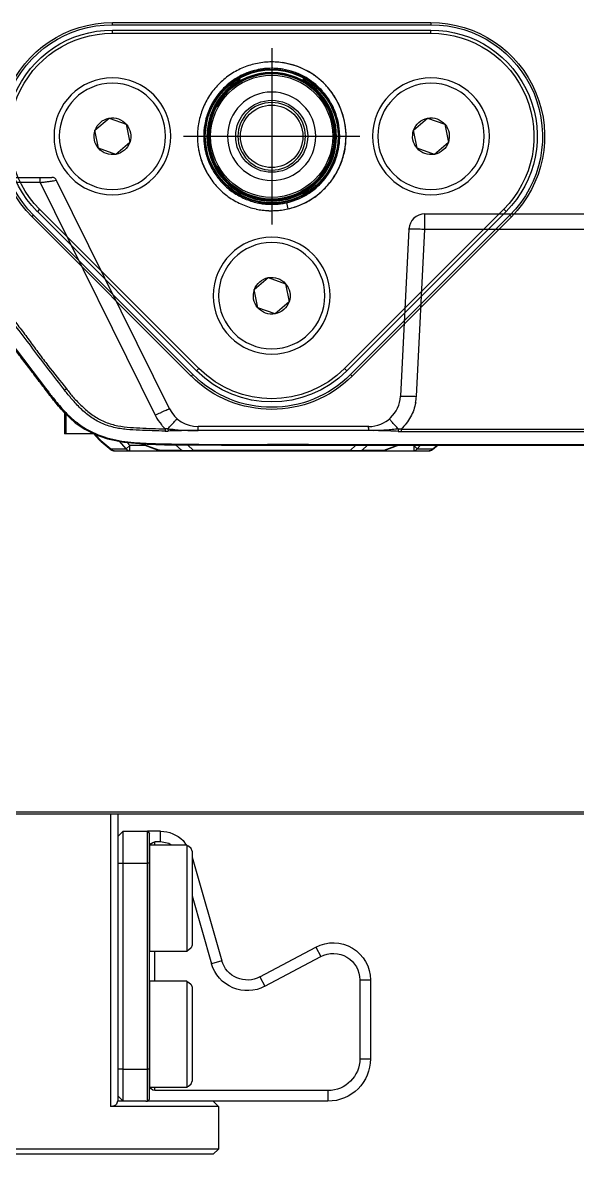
# Model space of a CAD drawing. Header units: millimetres. Extents: x -73584 to -37571, y -61249 to -50748.
# Drawn here: x -50397.7 to -50345.5, y -59307.8 to -59201.3 of the extents above; entities that cross this region are included whole.
import ezdxf

# ---------------------------------------------------------------- set-up
doc = ezdxf.new("R2010")
doc.units = ezdxf.units.MM
doc.header["$LTSCALE"] = 200
doc.linetypes.add('DOT_CENTER', pattern=[14, 12, -1, 0, -1])
for name, color, linetype in [('1', 7, 'Continuous'), ('_X2_56FE5C42_X0__01_3127', 7, 'Continuous'), ('_X2_56FE5C42_X0__01_3128', 7, 'Continuous'), ('DIM', 3, 'Continuous')]:
    doc.layers.add(name, color=color, linetype=linetype)

# ---------------------------------------------------------------- blocks, each defined once
blk = doc.blocks.new('12586')
at = {"color": 7, "linetype": 'Continuous'}
for p, q in [((-39964.65, -54880.55), (-39964.65, -54880.15)), ((-39958.65, -54880.55), (-39958.65, -54880.15)), ((-39968.57, -54886.68), (-39968.56, -54886.69)), ((-39968.57, -54886.68), (-39968.57, -54886.69)), ((-39967.72, -54887.65), (-39967.71, -54887.66)), ((-39967.72, -54887.65), (-39967.71, -54887.68)), ((-39967.71, -54887.66), (-39967.71, -54887.68)), ((-39967.79, -54888.98), (-39967.78, -54888.99)), ((-39967.79, -54888.98), (-39967.78, -54888.99)), ((-40060.69, -54889.49), (-39982.35, -54889.49)), ((-39983.45, -54889.97), (-40060.69, -54889.97)), ((-39983.45, -54889.97), (-39983.45, -54889.49)), ((-39983.45, -54889.97), (-39972.62, -54911.86)), ((-39971.28, -54911.26), (-39981.91, -54889.77)), ((-39960.26, -54891.87), (-39960.14, -54892.46)), ((-39947.23, -54892.92), (-39914.95, -54892.92)), ((-39947.23, -54894.36), (-39947.23, -54892.92)), ((-39948.73, -54894.35), (-39949.52, -54910.08)), ((-39948.02, -54910.09), (-39947.23, -54894.36)), ((-39947.23, -54894.36), (-39915.35, -54894.36)), ((-39971.68, -54913.14), (-39971.69, -54913.36)), ((-39952.52, -54912.93), (-39968.59, -54912.93)), ((-39949.46, -54913.17), (-39930.43, -54913.17)), ((-39949.46, -54913.17), (-39949.46, -54913.4)), ((-39949.46, -54913.4), (-39930.43, -54913.4))]:
    blk.add_line(p, q, dxfattribs=at)
for points in [[(-39981.48, -54911.3), (-39981.17, -54911.64), (-39980.16, -54912.57), (-39979.25, -54913.19), (-39978.27, -54913.68), (-39977.11, -54914.08), (-39975.57, -54914.39), (-39973.37, -54914.59), (-39971.73, -54914.64)], [(-39971.73, -54914.64), (-39966.39, -54914.69), (-39959.65, -54914.69), (-39952.57, -54914.69), (-39945.14, -54914.69), (-39937.38, -54914.69), (-39930.43, -54914.69)]]:
    blk.add_lwpolyline(points, dxfattribs=at)
for radius in [6.25, 5.9, 5.75, 3.39, 2.94]:
    blk.add_circle((-39961.65, -54885.62), radius, dxfattribs=at)
for centre, radius, start, end in [((-39961.65, -54885.63), 6.41, 80.7312, 83.3281), ((-39961.65, -54885.62), 7, 80.3911, 81.9074), ((-39961.65, -54885.63), 6.41, 80.495, 80.7314), ((-39961.65, -54885.63), 6.41, 80.2627, 80.495), ((-39961.65, -54885.62), 7, 282.667, 80.3888), ((-39961.65, -54885.62), 7, 79.353, 80.391), ((-39961.65, -54885.62), 6.1, 119.4748, 60.5087), ((-39961.65, -54885.62), 6.4, 282.4693, 11.8359), ((-39961.63, -54885.62), 6.39, 13.4573, 14.3024), ((-39961.64, -54885.62), 6.39, 11.8334, 13.4568), ((-39961.64, -54885.62), 6.99, 8.1328, 9.7208), ((-39961.63, -54885.62), 6.99, 7.3039, 8.1324), ((-39961.65, -54885.62), 7, 186.8209, 187.588), ((-39961.66, -54885.62), 6.99, 187.5879, 188.6728), ((-39961.65, -54885.62), 7, 188.6761, 190.6424), ((-39961.65, -54885.62), 7, 188.7475, 192.2594), ((-39961.66, -54885.62), 6.39, 188.1775, 188.4554), ((-39961.66, -54885.62), 6.39, 188.4575, 190.0339), ((-39961.64, -54885.62), 6.41, 188.4626, 197.6004), ((-39961.65, -54885.62), 7, 198.1645, 200.6727), ((-39961.66, -54885.63), 6.99, 198.696, 199.6012), ((-39961.64, -54885.62), 7.01, 199.6029, 203.6648), ((-39961.64, -54885.62), 6.41, 193.4573, 196.0237), ((-39961.65, -54885.62), 6.4, 196.0236, 198.4562), ((-39961.66, -54885.63), 6.38, 197.6078, 198.4606), ((-39961.64, -54885.62), 6.41, 200.078, 202.7007), ((-39961.64, -54885.62), 6.41, 201.1685, 203.7352), ((-39961.64, -54885.62), 7.01, 200.6726, 203.177), ((-39961.64, -54885.62), 7.01, 203.1769, 205.6823), ((-39961.63, -54885.61), 7.02, 203.6641, 205.4493), ((-39961.65, -54885.62), 6.99, 205.4482, 208.6348), ((-39961.63, -54885.61), 6.42, 202.7003, 205.1613), ((-39961.64, -54885.62), 6.41, 203.7351, 206.3015), ((-39961.65, -54885.62), 6.4, 205.1608, 207.7862), ((-39961.65, -54885.62), 6.4, 206.3014, 208.734), ((-39961.67, -54885.63), 6.37, 207.7871, 208.7347), ((-39982.35, -54889.99), 0.5, 26.308, 90), ((-39961.65, -54885.63), 6.39, 259.1679, 259.7916), ((-39961.65, -54885.62), 6.4, 259.1655, 262.2932), ((-39961.65, -54885.63), 6.4, 261.3367, 262.2983), ((-39961.65, -54885.62), 6.4, 262.2984, 263.9623), ((-39961.65, -54885.61), 6.41, 262.2986, 263.2555), ((-39961.65, -54885.61), 6.41, 263.9624, 266.4258), ((-39961.65, -54885.62), 6.4, 265.7738, 268.2953), ((-39961.65, -54885.62), 6.4, 266.4256, 269.0519), ((-39961.65, -54885.63), 6.39, 268.2963, 270.8219), ((-39961.65, -54885.62), 6.4, 270.8223, 273.3425), ((-39961.65, -54885.62), 6.4, 271.5217, 274.1526), ((-39961.65, -54885.61), 6.41, 273.3424, 275.8607), ((-39961.65, -54885.61), 6.41, 274.1524, 276.6102), ((-39961.65, -54885.62), 6.4, 275.8606, 278.3821), ((-39961.64, -54885.63), 6.39, 278.3831, 280.9087), ((-39961.64, -54885.63), 6.39, 279.243, 281.7045), ((-39961.64, -54885.61), 7.01, 257.8261, 258.0226), ((-39961.65, -54885.62), 7.01, 258.0222, 262.7505), ((-39961.65, -54885.61), 7.01, 262.9518, 265.3149), ((-39961.65, -54885.62), 7, 264.245, 267.7565), ((-39961.65, -54885.63), 7, 265.3148, 267.7811), ((-39961.65, -54885.63), 6.99, 267.7825, 270.249), ((-39961.65, -54885.63), 6.99, 267.7583, 269.6845), ((-39961.65, -54885.61), 7.01, 270.2489, 272.711), ((-39961.65, -54885.61), 7.01, 272.7109, 275.1725), ((-39961.65, -54885.63), 7, 275.1724, 277.6387), ((-39961.65, -54885.63), 6.99, 277.6401, 280.1066), ((-39961.65, -54885.63), 6.99, 277.7029, 279.895), ((-39961.65, -54885.61), 7.01, 282.4704, 282.667), ((-39961.65, -54885.61), 7.01, 282.471, 282.8765), ((-39947.23, -54894.42), 1.5, 90, 177.1245), ((-39952.52, -54909.93), 3, 270, 357.1245), ((-39952.7, -54909.84), 4.68, 349.7208, 356.8822), ((-39968.59, -54909.93), 3, 206.308, 270), ((-39968.62, -54909.89), 4.46, 206.3084, 207.6085), ((-39968.57, -54909.86), 4.52, 207.6379, 219.793), ((-39968.58, -54909.86), 4.52, 219.7971, 223.154), ((-39968.59, -54909.87), 4.5, 223.1539, 226.5377), ((-39971.61, -54908.74), 4.63, 269.0567, 272.5659), ((-39968.9, -54978.65), 65.34, 90.944, 92.1943), ((-39967.92, -55039.1), 125.8, 90.3013, 90.9363), ((-39953.53, -55003.64), 90.33, 89.0649, 89.3444), ((-39953.93, -55032.55), 119.25, 88.6607, 89.0981), ((-39952.31, -54962.12), 48.8, 86.9843, 88.6332)]:
    blk.add_arc(centre, radius, start, end, dxfattribs=at)
for points, knots in [([(-39960.48, -54878.72), (-39960.92, -54878.64), (-39961.6, -54878.6), (-39962.5, -54878.66), (-39963.39, -54878.82), (-39964.47, -54879.17), (-39965.46, -54879.72), (-39966.17, -54880.27), (-39966.83, -54880.88), (-39967.54, -54881.77), (-39968.17, -54882.97), (-39968.56, -54884.28), (-39968.69, -54885.64), (-39968.56, -54886.99), (-39968.23, -54888.08), (-39967.84, -54888.9), (-39967.38, -54889.68), (-39966.67, -54890.56), (-39965.8, -54891.29), (-39965.03, -54891.76), (-39964.21, -54892.16), (-39963.56, -54892.37), (-39963.12, -54892.46)], [0, 0, 0, 0, 0.06235, 0.093571, 0.124797, 0.187192, 0.249609, 0.280861, 0.312117, 0.374572, 0.437043, 0.49953, 0.562032, 0.624548, 0.687075, 0.71838, 0.749687, 0.812235, 0.874792, 0.90611, 0.937429, 1, 1, 1, 1]), ([(-39960.9, -54879.26), (-39961.39, -54879.21), (-39962.37, -54879.21), (-39963.81, -54879.54), (-39965.13, -54880.19), (-39966.27, -54881.12), (-39967.17, -54882.28), (-39967.79, -54883.62), (-39968.08, -54885.07), (-39968.05, -54886.05), (-39967.98, -54886.53)], [0, 0, 0, 0, 0.125, 0.25, 0.375, 0.5, 0.625, 0.75, 0.875, 1, 1, 1, 1]), ([(-39960.62, -54879.3), (-39961.02, -54879.24), (-39961.65, -54879.2), (-39962.47, -54879.26), (-39963.29, -54879.41), (-39964.28, -54879.74), (-39965.18, -54880.26), (-39965.84, -54880.77), (-39966.44, -54881.34), (-39967.08, -54882.17), (-39967.65, -54883.28), (-39967.99, -54884.49), (-39968.09, -54885.73), (-39967.94, -54886.98), (-39967.62, -54887.97), (-39967.26, -54888.72), (-39966.82, -54889.43), (-39966.15, -54890.23), (-39965.33, -54890.88), (-39964.62, -54891.3), (-39963.86, -54891.65), (-39963.26, -54891.83), (-39962.85, -54891.91)], [0, 0, 0, 0, 0.062324, 0.093534, 0.12475, 0.187129, 0.249532, 0.280779, 0.312033, 0.374481, 0.436951, 0.499439, 0.561945, 0.624467, 0.687003, 0.718314, 0.749627, 0.812188, 0.874759, 0.906085, 0.937413, 1, 1, 1, 1]), ([(-39960.26, -54891.87), (-39959.91, -54891.79), (-39959.2, -54891.57), (-39958.22, -54891.07), (-39957.34, -54890.4), (-39956.59, -54889.59), (-39955.98, -54888.66), (-39955.54, -54887.65), (-39955.28, -54886.57), (-39955.22, -54885.46), (-39955.34, -54884.36), (-39955.65, -54883.29), (-39956.14, -54882.3), (-39956.8, -54881.4), (-39957.59, -54880.63), (-39958.36, -54880.11), (-39959.02, -54879.77), (-39959.71, -54879.5), (-39960.25, -54879.36), (-39960.62, -54879.3)], [0, 0, 0, 0, 0.062213, 0.124469, 0.186766, 0.249104, 0.311482, 0.373898, 0.436352, 0.498842, 0.561368, 0.623927, 0.68652, 0.749145, 0.8118, 0.874486, 0.905869, 0.937259, 1, 1, 1, 1]), ([(-39954.75, -54884.44), (-39954.81, -54884.09), (-39954.98, -54883.4), (-39955.39, -54882.42), (-39955.95, -54881.51), (-39956.64, -54880.69), (-39957.44, -54879.99), (-39958.34, -54879.42), (-39959.32, -54878.99), (-39960, -54878.81), (-39960.35, -54878.74)], [0, 0, 0, 0, 0.125, 0.25, 0.375001, 0.5, 0.625, 0.75, 0.875, 1, 1, 1, 1]), ([(-39960.09, -54892.44), (-39959.67, -54892.35), (-39958.85, -54892.08), (-39957.71, -54891.46), (-39956.88, -54890.77), (-39956.29, -54890.14), (-39955.77, -54889.46), (-39955.23, -54888.52), (-39954.88, -54887.5), (-39954.71, -54886.66), (-39954.63, -54885.8), (-39954.65, -54885.16), (-39954.7, -54884.73)], [0, 0, 0, 0, 0.124967, 0.249934, 0.3749, 0.43745, 0.5, 0.624967, 0.749934, 0.812483, 0.875033, 1, 1, 1, 1]), ([(-39983.45, -54889.97), (-39983.4, -54889.96), (-39983.2, -54889.94), (-39983.01, -54889.92), (-39982.86, -54889.9)], [0, 0, 0, 0, 0.254452, 1, 1, 1, 1]), ([(-39982.86, -54889.9), (-39982.8, -54889.89), (-39982.71, -54889.88), (-39982.63, -54889.87), (-39982.61, -54889.86)], [0, 0, 0, 0, 0.758458, 1, 1, 1, 1]), ([(-39982.61, -54889.86), (-39982.47, -54889.84), (-39982.25, -54889.81), (-39982.03, -54889.77), (-39981.94, -54889.76)], [0, 0, 0, 0, 0.628898, 1, 1, 1, 1]), ([(-39962.5, -54891.96), (-39962.13, -54892.01), (-39961.38, -54892.05), (-39960.63, -54891.95), (-39960.26, -54891.87)], [0, 0, 0, 0, 0.499987, 1, 1, 1, 1]), ([(-39962.53, -54892.57), (-39962.13, -54892.62), (-39961.33, -54892.65), (-39960.53, -54892.54), (-39960.14, -54892.46)], [0, 0, 0, 0, 0.499989, 1, 1, 1, 1]), ([(-39948.73, -54894.35), (-39948.73, -54894.34), (-39948.72, -54894.34), (-39948.68, -54894.33), (-39948.6, -54894.33), (-39948.46, -54894.32), (-39948.28, -54894.32), (-39948.05, -54894.33), (-39947.7, -54894.34), (-39947.42, -54894.35), (-39947.23, -54894.36)], [0, 0, 0, 0, 0.006354, 0.021297, 0.078485, 0.170921, 0.294919, 0.445954, 0.61839, 1, 1, 1, 1]), ([(-39987.91, -54900.57), (-39987.58, -54900.91), (-39986.97, -54901.61), (-39986.09, -54902.71), (-39985.23, -54903.81), (-39984.4, -54904.94), (-39983.57, -54906.07), (-39982.44, -54907.56), (-39981.56, -54908.65), (-39980.98, -54909.38)], [0, 0, 0, 0, 0.125012, 0.250057, 0.375045, 0.500026, 0.625019, 0.750007, 1, 1, 1, 1]), ([(-39987.18, -54901.74), (-39986.66, -54902.37), (-39985.65, -54903.66), (-39984.16, -54905.62), (-39982.68, -54907.59), (-39981.68, -54908.89), (-39981.16, -54909.52)], [0, 0, 0, 0, 0.249138, 0.499214, 0.749348, 1, 1, 1, 1]), ([(-39981.48, -54911.29), (-39981.81, -54910.92), (-39982.42, -54910.15), (-39983.31, -54908.98), (-39984.2, -54907.81), (-39985.09, -54906.64), (-39985.97, -54905.48), (-39986.86, -54904.31), (-39987.76, -54903.16), (-39988.36, -54902.39), (-39988.68, -54902.02)], [0, 0, 0, 0, 0.126271, 0.251434, 0.376485, 0.501428, 0.62632, 0.751152, 0.876009, 1, 1, 1, 1]), ([(-39982.65, -54909.71), (-39982.55, -54909.84), (-39982.15, -54910.36), (-39981.73, -54910.87), (-39981.4, -54911.24)], [0, 0, 0, 0, 0.248876, 1, 1, 1, 1]), ([(-39980.98, -54909.38), (-39981, -54909.39), (-39981.05, -54909.44), (-39981.11, -54909.49), (-39981.16, -54909.52)], [0, 0, 0, 0, 0.279232, 1, 1, 1, 1]), ([(-39980.35, -54910.17), (-39980.08, -54910.46), (-39979.52, -54911.03), (-39978.62, -54911.82), (-39977.58, -54912.44), (-39976.45, -54912.82), (-39975.26, -54913.01), (-39974.07, -54913.07), (-39972.88, -54913.12), (-39972.08, -54913.14), (-39971.68, -54913.14)], [0, 0, 0, 0, 0.125152, 0.250383, 0.375005, 0.500342, 0.625398, 0.750298, 0.8752, 1, 1, 1, 1]), ([(-39949.52, -54910.08), (-39949.52, -54910.07), (-39949.47, -54910.07), (-39949.4, -54910.06), (-39949.25, -54910.06), (-39949.07, -54910.06), (-39948.83, -54910.06), (-39948.48, -54910.07), (-39948.21, -54910.09), (-39948.02, -54910.09)], [0, 0, 0, 0, 0.018423, 0.072253, 0.165354, 0.294667, 0.454196, 0.632762, 1, 1, 1, 1]), ([(-39981.48, -54911.3), (-39981.48, -54911.3), (-39981.47, -54911.29), (-39981.44, -54911.28), (-39981.42, -54911.26), (-39981.4, -54911.24)], [0, 0, 0, 0, 0.080002, 0.283108, 1, 1, 1, 1]), ([(-39971.69, -54913.36), (-39972.09, -54913.35), (-39972.9, -54913.33), (-39974.11, -54913.29), (-39975.32, -54913.23), (-39976.52, -54913.04), (-39977.68, -54912.66), (-39978.74, -54912.05), (-39979.66, -54911.25), (-39980.2, -54910.65), (-39980.47, -54910.35)], [0, 0, 0, 0, 0.124836, 0.249717, 0.374588, 0.499766, 0.625014, 0.749774, 0.875109, 1, 1, 1, 1]), ([(-39972.62, -54911.86), (-39972.46, -54911.78), (-39972.22, -54911.67), (-39971.9, -54911.52), (-39971.7, -54911.42), (-39971.52, -54911.35), (-39971.4, -54911.3), (-39971.32, -54911.27), (-39971.29, -54911.26), (-39971.28, -54911.26), (-39971.28, -54911.26)], [0, 0, 0, 0, 0.368848, 0.547315, 0.706422, 0.835253, 0.927959, 0.981545, 0.994656, 1, 1, 1, 1]), ([(-39948.09, -54910.68), (-39948.18, -54911.15), (-39948.5, -54912.07), (-39949.11, -54912.84), (-39949.46, -54913.17)], [0, 0, 0, 0, 0.499969, 1, 1, 1, 1]), ([(-39980.43, -54912.2), (-39980.14, -54912.45), (-39979.53, -54912.93), (-39978.19, -54913.68), (-39976.34, -54914.27), (-39974.04, -54914.51), (-39972.5, -54914.55), (-39971.73, -54914.56)], [0, 0, 0, 0, 0.1251, 0.250199, 0.500222, 0.750191, 1, 1, 1, 1]), ([(-39971.43, -54913.16), (-39971.32, -54913.04), (-39971.16, -54912.85), (-39970.95, -54912.62), (-39970.81, -54912.47), (-39970.71, -54912.36), (-39970.63, -54912.28), (-39970.59, -54912.24), (-39970.57, -54912.22), (-39970.56, -54912.21), (-39970.55, -54912.2), (-39970.55, -54912.21)], [0, 0, 0, 0, 0.38484, 0.563417, 0.719104, 0.843584, 0.931879, 0.961977, 0.982978, 0.995323, 1, 1, 1, 1]), ([(-39949.72, -54913.19), (-39949.83, -54913.07), (-39949.98, -54912.88), (-39950.19, -54912.65), (-39950.32, -54912.5), (-39950.43, -54912.38), (-39950.5, -54912.3), (-39950.54, -54912.26), (-39950.56, -54912.24), (-39950.57, -54912.23), (-39950.58, -54912.23), (-39950.58, -54912.23)], [0, 0, 0, 0, 0.385752, 0.564381, 0.719211, 0.84129, 0.928744, 0.959461, 0.981503, 0.994908, 1, 1, 1, 1]), ([(-39971.43, -54913.16), (-39971.21, -54913.16), (-39970.78, -54913.21), (-39970.34, -54913.26), (-39970.13, -54913.27)], [0, 0, 0, 0, 0.499842, 1, 1, 1, 1]), ([(-39971.43, -54913.16), (-39971.43, -54913.18), (-39971.42, -54913.25), (-39971.41, -54913.31), (-39971.4, -54913.36)], [0, 0, 0, 0, 0.286636, 1, 1, 1, 1]), ([(-39970.13, -54913.27), (-39969.87, -54913.29), (-39969.36, -54913.29), (-39968.84, -54913.3), (-39968.58, -54913.3)], [0, 0, 0, 0, 0.500011, 1, 1, 1, 1]), ([(-39968.58, -54913.3), (-39968.58, -54913.25), (-39968.59, -54913.18), (-39968.59, -54913.09), (-39968.59, -54913.03), (-39968.59, -54912.99), (-39968.59, -54912.96), (-39968.59, -54912.95), (-39968.59, -54912.93), (-39968.59, -54912.93)], [0, 0, 0, 0, 0.419561, 0.59067, 0.734012, 0.848098, 0.931441, 0.982557, 1, 1, 1, 1]), ([(-39952.5, -54913.31), (-39956.52, -54913.31), (-39961.88, -54913.32), (-39967.24, -54913.31), (-39968.58, -54913.3)], [0, 0, 0, 0, 0.750184, 1, 1, 1, 1]), ([(-39952.5, -54913.31), (-39952.5, -54913.26), (-39952.51, -54913.18), (-39952.52, -54913.09), (-39952.52, -54913.03), (-39952.52, -54912.99), (-39952.52, -54912.96), (-39952.51, -54912.95), (-39952.52, -54912.93), (-39952.52, -54912.93)], [0, 0, 0, 0, 0.4271, 0.599259, 0.741887, 0.854093, 0.934867, 0.983645, 1, 1, 1, 1]), ([(-39950.88, -54913.28), (-39951.15, -54913.29), (-39951.69, -54913.3), (-39952.23, -54913.3), (-39952.5, -54913.31)], [0, 0, 0, 0, 0.499982, 1, 1, 1, 1]), ([(-39949.72, -54913.19), (-39949.91, -54913.18), (-39950.3, -54913.22), (-39950.68, -54913.26), (-39950.88, -54913.28)], [0, 0, 0, 0, 0.499624, 1, 1, 1, 1]), ([(-39949.72, -54913.19), (-39949.72, -54913.21), (-39949.72, -54913.28), (-39949.73, -54913.34), (-39949.74, -54913.39)], [0, 0, 0, 0, 0.28627, 1, 1, 1, 1]), ([(-39971.73, -54914.64), (-39971.74, -54914.64), (-39971.73, -54914.61), (-39971.73, -54914.58), (-39971.73, -54914.56)], [0, 0, 0, 0, 0.269812, 1, 1, 1, 1]), ([(-39971.73, -54914.56), (-39970.01, -54914.6), (-39966.57, -54914.62), (-39961.4, -54914.6), (-39956.24, -54914.61), (-39949.36, -54914.61), (-39940.76, -54914.61), (-39933.88, -54914.61), (-39930.43, -54914.61)], [0, 0, 0, 0, 0.125129, 0.250095, 0.37508, 0.500063, 0.750032, 1, 1, 1, 1])]:
    blk.add_open_spline(points, degree=3, knots=knots, dxfattribs=at)
for points in [[(-39987.4, -54903.5), (-39985.79, -54905.55), (-39984.24, -54907.64), (-39982.65, -54909.71)], [(-39980.47, -54910.35), (-39980.7, -54910.08), (-39980.93, -54909.8), (-39981.16, -54909.52)], [(-39980.98, -54909.38), (-39980.78, -54909.65), (-39980.57, -54909.91), (-39980.35, -54910.17)], [(-39981.4, -54911.24), (-39981.1, -54911.58), (-39980.77, -54911.9), (-39980.43, -54912.2)], [(-39971.43, -54913.16), (-39971.51, -54913.16), (-39971.6, -54913.15), (-39971.68, -54913.14)], [(-39949.74, -54913.39), (-39949.65, -54913.39), (-39949.56, -54913.4), (-39949.46, -54913.4)], [(-39949.46, -54913.17), (-39949.55, -54913.18), (-39949.63, -54913.19), (-39949.72, -54913.19)]]:
    blk.add_open_spline(points, degree=3, dxfattribs=at)
at = {"layer": '_X2_56FE5C42_X0__01_3127', "color": 7, "linetype": 'Continuous'}
for p, q in [((-39977.77, -54914.3), (-39978.26, -54913.76)), ((-39978.06, -54913.75), (-39978.22, -54913.75)), ((-39978.22, -54913.75), (-39977.75, -54914.26)), ((-39978.22, -54913.76), (-39978.22, -54913.75)), ((-39977.72, -54914.35), (-39977.77, -54914.3)), ((-39977.75, -54914.26), (-39976.81, -54915.02)), ((-39977.72, -54914.35), (-39976.78, -54915.11)), ((-39975.36, -54915.02), (-39975.97, -54914.31)), ((-39975.27, -54914.42), (-39975.01, -54914.72)), ((-39974.01, -54914.54), (-39972.29, -54915.19)), ((-39973.87, -54914.55), (-39972.23, -54915.17)), ((-39976.81, -54915.02), (-39975.36, -54915.02)), ((-39976.47, -54915.22), (-39946.83, -54915.22)), ((-39975.01, -54914.72), (-39975.36, -54915.02)), ((-39973.52, -54914.72), (-39975.01, -54914.72)), ((-39975.01, -54915.22), (-39975.01, -54914.72)), ((-39972.29, -54915.19), (-39972.29, -54915.19)), ((-39972.23, -54915.17), (-39970.16, -54915.17)), ((-39970.16, -54915.17), (-39970.7, -54914.65)), ((-39969.57, -54914.66), (-39969.03, -54915.19)), ((-39954.26, -54915.19), (-39969.03, -54915.19)), ((-39969.03, -54915.22), (-39969.03, -54915.19)), ((-39954.26, -54915.19), (-39953.74, -54914.69)), ((-39954.26, -54915.22), (-39954.26, -54915.19)), ((-39952.63, -54914.69), (-39953.13, -54915.17)), ((-39953.13, -54915.17), (-39951.06, -54915.17)), ((-39951.06, -54915.17), (-39949.8, -54914.69)), ((-39949.68, -54914.69), (-39951.01, -54915.19)), ((-39948.28, -54914.72), (-39949.77, -54914.72)), ((-39948.28, -54914.72), (-39948.25, -54914.69)), ((-39947.94, -54915.02), (-39948.28, -54914.72)), ((-39948.28, -54914.72), (-39948.28, -54915.22)), ((-39947.65, -54914.69), (-39947.94, -54915.02)), ((-39947.94, -54915.02), (-39946.48, -54915.02)), ((-39945.99, -54914.69), (-39946.51, -54915.11)), ((-39946.48, -54915.02), (-39946.07, -54914.69))]:
    blk.add_line(p, q, dxfattribs=at)
for points in [[(-39972.29, -54915.19), (-39972.27, -54915.19), (-39972.19, -54915.21), (-39972.11, -54915.22)], [(-39951.18, -54915.22), (-39951.1, -54915.21), (-39951.02, -54915.19), (-39951.01, -54915.19)]]:
    blk.add_lwpolyline(points, dxfattribs=at)
for centre, radius, start, end in [((-39977.9, -54913.43), 0.5, 206.3289, 222.7763), ((-39977.78, -54913.47), 0.517, 204.9166, 212.9547), ((-39977.55, -54914.26), 0.197, 178.3768, 182.8278), ((-39976.41, -54914.76), 0.486, 212.9832, 221.5186), ((-39976.47, -54914.72), 0.5, 230.8171, 270), ((-39969.51, -54892.6), 22.59, 271.012, 271.2191), ((-39953.77, -54892.2), 22.99, 268.7863, 268.9896), ((-39946.83, -54914.72), 0.5, 270, 309.1726), ((-39946.89, -54914.76), 0.484, 317.1193, 327.026)]:
    blk.add_arc(centre, radius, start, end, dxfattribs=at)
for points, knots in [([(-39978.26, -54913.76), (-39978.27, -54913.76), (-39978.3, -54913.72), (-39978.32, -54913.69), (-39978.33, -54913.66)], [0, 0, 0, 0, 0.247242, 1, 1, 1, 1]), ([(-39978.31, -54913.67), (-39978.3, -54913.69), (-39978.28, -54913.74), (-39978.25, -54913.78), (-39978.24, -54913.79)], [0, 0, 0, 0, 0.50613, 1, 1, 1, 1]), ([(-39978.24, -54913.79), (-39978.24, -54913.79), (-39978.24, -54913.79), (-39978.23, -54913.78), (-39978.23, -54913.77), (-39978.22, -54913.76)], [0, 0, 0, 0, 0.112978, 0.307201, 1, 1, 1, 1]), ([(-39977.75, -54914.26), (-39977.76, -54914.27), (-39977.76, -54914.28), (-39977.77, -54914.29), (-39977.77, -54914.3), (-39977.77, -54914.3)], [0, 0, 0, 0, 0.704579, 0.897421, 1, 1, 1, 1]), ([(-39977.75, -54914.3), (-39977.75, -54914.3), (-39977.75, -54914.29), (-39977.75, -54914.28), (-39977.75, -54914.27)], [0, 0, 0, 0, 0.238283, 1, 1, 1, 1]), ([(-39977.73, -54914.34), (-39977.73, -54914.34), (-39977.74, -54914.32), (-39977.74, -54914.31), (-39977.75, -54914.3)], [0, 0, 0, 0, 0.234438, 1, 1, 1, 1]), ([(-39976.81, -54915.02), (-39976.81, -54915.04), (-39976.81, -54915.07), (-39976.79, -54915.1), (-39976.78, -54915.11)], [0, 0, 0, 0, 0.555208, 1, 1, 1, 1]), ([(-39976.66, -54915.17), (-39976.67, -54915.16), (-39976.71, -54915.14), (-39976.75, -54915.1), (-39976.77, -54915.08)], [0, 0, 0, 0, 0.246186, 1, 1, 1, 1]), ([(-39976.47, -54915.22), (-39976.5, -54915.22), (-39976.57, -54915.21), (-39976.63, -54915.18), (-39976.66, -54915.17)], [0, 0, 0, 0, 0.495593, 1, 1, 1, 1]), ([(-39975.36, -54915.02), (-39975.32, -54915.08), (-39975.24, -54915.16), (-39975.11, -54915.21), (-39975.04, -54915.22), (-39975.01, -54915.22)], [0, 0, 0, 0, 0.5117, 0.757987, 1, 1, 1, 1]), ([(-39972.23, -54915.17), (-39972.23, -54915.17), (-39972.24, -54915.17), (-39972.26, -54915.17), (-39972.27, -54915.18), (-39972.28, -54915.18), (-39972.29, -54915.18), (-39972.29, -54915.18), (-39972.29, -54915.19), (-39972.29, -54915.19), (-39972.29, -54915.19)], [0, 0, 0, 0, 0.237685, 0.444707, 0.619302, 0.759451, 0.862411, 0.926345, 0.957318, 1, 1, 1, 1]), ([(-39972.03, -54915.22), (-39972.04, -54915.22), (-39972.11, -54915.22), (-39972.18, -54915.19), (-39972.23, -54915.17)], [0, 0, 0, 0, 0.244695, 1, 1, 1, 1]), ([(-39969.96, -54915.22), (-39969.97, -54915.22), (-39970.05, -54915.22), (-39970.11, -54915.19), (-39970.16, -54915.17)], [0, 0, 0, 0, 0.248412, 1, 1, 1, 1]), ([(-39970.16, -54915.17), (-39970.15, -54915.17), (-39970.11, -54915.17), (-39970.07, -54915.17), (-39970.04, -54915.18)], [0, 0, 0, 0, 0.233561, 1, 1, 1, 1]), ([(-39970.04, -54915.18), (-39970.03, -54915.18), (-39969.96, -54915.18), (-39969.9, -54915.18), (-39969.85, -54915.18)], [0, 0, 0, 0, 0.230447, 1, 1, 1, 1]), ([(-39969.85, -54915.18), (-39969.8, -54915.19), (-39969.55, -54915.19), (-39969.31, -54915.19), (-39969.11, -54915.19)], [0, 0, 0, 0, 0.217716, 1, 1, 1, 1]), ([(-39954.18, -54915.19), (-39954.11, -54915.19), (-39953.87, -54915.19), (-39953.62, -54915.19), (-39953.44, -54915.18)], [0, 0, 0, 0, 0.275899, 1, 1, 1, 1]), ([(-39953.44, -54915.18), (-39953.43, -54915.18), (-39953.36, -54915.18), (-39953.3, -54915.18), (-39953.25, -54915.18)], [0, 0, 0, 0, 0.269739, 1, 1, 1, 1]), ([(-39953.34, -54915.22), (-39953.32, -54915.22), (-39953.25, -54915.22), (-39953.18, -54915.19), (-39953.13, -54915.17)], [0, 0, 0, 0, 0.248411, 1, 1, 1, 1]), ([(-39953.25, -54915.18), (-39953.24, -54915.18), (-39953.2, -54915.17), (-39953.16, -54915.17), (-39953.13, -54915.17)], [0, 0, 0, 0, 0.266745, 1, 1, 1, 1]), ([(-39951.27, -54915.22), (-39951.25, -54915.22), (-39951.18, -54915.22), (-39951.11, -54915.19), (-39951.06, -54915.17)], [0, 0, 0, 0, 0.244694, 1, 1, 1, 1]), ([(-39951.06, -54915.17), (-39951.06, -54915.17), (-39951.05, -54915.17), (-39951.04, -54915.17), (-39951.02, -54915.18), (-39951.01, -54915.18), (-39951.01, -54915.18), (-39951, -54915.18), (-39951, -54915.19), (-39951, -54915.19), (-39951.01, -54915.19)], [0, 0, 0, 0, 0.237672, 0.445181, 0.620282, 0.760553, 0.863122, 0.926234, 0.957128, 1, 1, 1, 1]), ([(-39948.28, -54915.22), (-39948.25, -54915.22), (-39948.18, -54915.21), (-39948.05, -54915.16), (-39947.97, -54915.08), (-39947.94, -54915.02)], [0, 0, 0, 0, 0.242009, 0.488288, 1, 1, 1, 1]), ([(-39946.53, -54915.09), (-39946.57, -54915.13), (-39946.66, -54915.2), (-39946.77, -54915.22), (-39946.83, -54915.22)], [0, 0, 0, 0, 0.509952, 1, 1, 1, 1]), ([(-39946.51, -54915.11), (-39946.5, -54915.1), (-39946.48, -54915.07), (-39946.48, -54915.04), (-39946.48, -54915.02)], [0, 0, 0, 0, 0.444803, 1, 1, 1, 1])]:
    blk.add_open_spline(points, degree=3, knots=knots, dxfattribs=at)
at = {"layer": '_X2_56FE5C42_X0__01_3128', "color": 7, "linetype": 'Continuous'}
for p, q in [((-39981.15, -54911.66), (-39981.15, -54913.62)), ((-39981.01, -54913.62), (-39981.01, -54911.78)), ((-39978.4, -54913.62), (-39981.15, -54913.62))]:
    blk.add_line(p, q, dxfattribs=at)
blk = doc.blocks.new('23-D1025-B_LOCK_PIN_PLATE_Absen-PL__339', base_point=(483.75, -23.18))
at = {"color": 7, "linetype": 'Continuous'}
for p, q in [((523.75, 11.82), (493.75, 11.82)), ((523.75, 11.52), (493.75, 11.52)), ((486.68, -5.25), (501.68, -20.25)), ((486.89, -5.04), (501.89, -20.04)), ((515.61, -20.04), (530.61, -5.04)), ((515.82, -20.25), (530.82, -5.25))]:
    blk.add_line(p, q, dxfattribs=at)
at = {"color": 140, "linetype": 'Continuous'}
for p, q in [((493.75, 11.52), (493.75, 11.82)), ((523.75, 11.52), (523.75, 11.82)), ((486.89, -5.04), (486.68, -5.25)), ((530.61, -5.04), (530.82, -5.25)), ((501.89, -20.04), (501.68, -20.25)), ((515.61, -20.04), (515.82, -20.25))]:
    blk.add_line(p, q, dxfattribs=at)
for radius in [6.3, 5.9, 4.16, 3.18]:
    blk.add_circle((508.75, 1.82), radius, dxfattribs=at)
at = {"color": 7, "linetype": 'Continuous'}
for centre, radius in [((508.75, 1.82), 6), ((493.75, 1.82), 5.5), ((523.75, 1.82), 5.5), ((508.75, -13.18), 5.5)]:
    blk.add_circle(centre, radius, dxfattribs=at)
for centre, radius, start, end in [((493.75, 1.82), 10, 90, 225), ((523.75, 1.82), 10, 315, 90), ((493.75, 1.82), 9.7, 90, 225), ((523.75, 1.82), 9.7, 315, 90), ((508.75, -13.18), 9.7, 225, 315), ((508.75, -13.18), 10, 225, 315)]:
    blk.add_arc(centre, radius, start, end, dxfattribs=at)
at = {"layer": '1', "color": 1, "linetype": 'DOT_CENTER'}
for p, q in [((508.75, 10.12), (508.75, -6.48)), ((517.05, 1.82), (500.45, 1.82))]:
    blk.add_line(p, q, dxfattribs=at)
blk = doc.blocks.new('COUNTERSUNK-HEAD-HEXAGON-SOCKET-BOLTS_DIN-7991_M5x12_A2-70_STAINLESS-STEEL__340', base_point=(488.75, -3.18))
at = {"color": 7, "linetype": 'Continuous'}
for p, q in [((494.07, 3.52), (492.44, 2.95)), ((495.39, 2.39), (494.07, 3.52)), ((492.44, 2.95), (492.11, 1.25)), ((495.06, 0.69), (495.39, 2.39)), ((492.11, 1.25), (493.43, 0.12)), ((493.43, 0.12), (495.06, 0.69))]:
    blk.add_line(p, q, dxfattribs=at)
blk.add_circle((493.75, 1.82), 5, dxfattribs=at)
for start, end in [(79.2098, 139.2098), (19.2098, 79.2098), (139.2098, 199.2098), (319.2098, 19.2098), (199.2098, 259.2098), (259.2098, 319.2098)]:
    blk.add_arc((493.75, 1.82), 1.73, start, end, dxfattribs=at)
blk = doc.blocks.new('COUNTERSUNK-HEAD-HEXAGON-SOCKET-BOLTS_DIN-7991_M5x12_A2-70_STAINLESS-STEEL_3__341', base_point=(503.75, -18.18))
at = {"color": 7, "linetype": 'Continuous'}
for p, q in [((509.07, -11.48), (507.44, -12.05)), ((510.39, -12.61), (509.07, -11.48)), ((507.44, -12.05), (507.11, -13.75)), ((510.06, -14.31), (510.39, -12.61)), ((507.11, -13.75), (508.43, -14.88)), ((508.43, -14.88), (510.06, -14.31))]:
    blk.add_line(p, q, dxfattribs=at)
blk.add_circle((508.75, -13.18), 5, dxfattribs=at)
for start, end in [(79.2098, 139.2098), (19.2098, 79.2098), (139.2098, 199.2098), (319.2098, 19.2098), (199.2098, 259.2098), (259.2098, 319.2098)]:
    blk.add_arc((508.75, -13.18), 1.73, start, end, dxfattribs=at)
blk = doc.blocks.new('COUNTERSUNK-HEAD-HEXAGON-SOCKET-BOLTS_DIN-7991_M5x12_A2-70_STAINLESS-STEEL_2__345', base_point=(518.75, -3.18))
at = {"color": 7, "linetype": 'Continuous'}
for p, q in [((524.07, 3.52), (522.44, 2.95)), ((525.39, 2.39), (524.07, 3.52)), ((522.44, 2.95), (522.11, 1.25)), ((525.06, 0.69), (525.39, 2.39)), ((522.11, 1.25), (523.43, 0.12)), ((523.43, 0.12), (525.06, 0.69))]:
    blk.add_line(p, q, dxfattribs=at)
blk.add_circle((523.75, 1.82), 5, dxfattribs=at)
for start, end in [(79.2098, 139.2098), (19.2098, 79.2098), (139.2098, 199.2098), (319.2098, 19.2098), (199.2098, 259.2098), (259.2098, 319.2098)]:
    blk.add_arc((523.75, 1.82), 1.73, start, end, dxfattribs=at)
blk = doc.blocks.new('PH_23_COMPONENTS_BASESTAND-0_5m_Absen-PL__347', base_point=(431.26, -23.18))
for name, p in [('23-D1025-B_LOCK_PIN_PLATE_Absen-PL__339', (483.75, -23.18)), ('COUNTERSUNK-HEAD-HEXAGON-SOCKET-BOLTS_DIN-7991_M5x12_A2-70_STAINLESS-STEEL__340', (488.75, -3.18)), ('COUNTERSUNK-HEAD-HEXAGON-SOCKET-BOLTS_DIN-7991_M5x12_A2-70_STAINLESS-STEEL_2__345', (518.75, -3.18)), ('COUNTERSUNK-HEAD-HEXAGON-SOCKET-BOLTS_DIN-7991_M5x12_A2-70_STAINLESS-STEEL_3__341', (503.75, -18.18))]:
    blk.add_blockref(name, p)
blk = doc.blocks.new('LOW-HEAD-SOCKET-CAP-SCREW_DIN-7984_M6x10_A2-70_STAINLESS-STEEL_3__348', base_point=(516.25, -87.68))
at = {"color": 7, "linetype": 'Continuous'}
for p, q in [((516.75, -77.68), (516.66, -77.77)), ((516.75, -77.68), (516.75, -77.76)), ((516.75, -77.68), (520.25, -77.68)), ((520.25, -77.68), (520.25, -87.68)), ((516.32, -78), (516.25, -78.25)), ((516.25, -78.25), (516.25, -87.11)), ((516.58, -77.79), (516.32, -78)), ((516.66, -77.77), (516.58, -77.79)), ((516.32, -87.36), (516.25, -87.11)), ((516.58, -87.57), (516.32, -87.36)), ((516.66, -87.59), (516.58, -87.57)), ((516.75, -87.68), (516.66, -87.59)), ((516.75, -87.68), (520.25, -87.68))]:
    blk.add_line(p, q, dxfattribs=at)
at = {"color": 140, "linetype": 'Continuous'}
blk.add_line((516.75, -77.76), (516.75, -87.68), dxfattribs=at)
blk = doc.blocks.new('LOW-HEAD-SOCKET-CAP-SCREW_DIN-7984_M6x10_A2-70_STAINLESS-STEEL_2__349', base_point=(516.25, -74.88))
at = {"color": 7, "linetype": 'Continuous'}
for p, q in [((516.66, -64.97), (516.75, -64.88)), ((516.75, -64.88), (516.75, -64.96)), ((516.75, -64.88), (520.25, -64.88)), ((520.25, -64.88), (520.25, -74.88)), ((516.25, -65.45), (516.32, -65.2)), ((516.25, -65.45), (516.25, -74.31)), ((516.32, -65.2), (516.58, -64.99)), ((516.58, -64.99), (516.66, -64.97)), ((516.25, -74.31), (516.32, -74.56)), ((516.32, -74.56), (516.58, -74.77)), ((516.58, -74.77), (516.66, -74.79)), ((516.66, -74.79), (516.75, -74.88)), ((516.75, -74.88), (520.25, -74.88))]:
    blk.add_line(p, q, dxfattribs=at)
at = {"color": 140, "linetype": 'Continuous'}
blk.add_line((516.75, -64.96), (516.75, -74.88), dxfattribs=at)
blk = doc.blocks.new('23-D0469-A_CLAMP-HOOK_Absen-M2_9__350', base_point=(499.45, -88.98))
at = {"color": 140, "linetype": 'Continuous'}
for p, q in [((519.21, -64.58), (519.21, -63.58)), ((519.75, -64.88), (519.75, -64.58)), ((520.25, -66.58), (520.45, -66.58)), ((522.75, -66.58), (520.45, -66.58)), ((523.25, -66.58), (522.75, -66.58)), ((504.59, -74.48), (504.12, -75.36)), ((519.75, -77.68), (519.75, -74.88)), ((513.45, -75.77), (514.41, -76.04)), ((500.45, -77.57), (499.45, -77.57)), ((509.88, -77.29), (509.41, -78.17)), ((500.45, -84.98), (499.45, -84.98)), ((520.25, -85.98), (520.45, -85.98)), ((522.75, -85.98), (520.45, -85.98)), ((522.75, -85.98), (523.25, -85.98)), ((503.45, -87.98), (503.45, -88.98)), ((519.75, -87.98), (519.75, -87.68))]:
    blk.add_line(p, q, dxfattribs=at)
at = {"color": 7, "linetype": 'Continuous'}
for p, q in [((519.21, -63.58), (520.45, -63.58)), ((520.45, -63.58), (520.25, -63.78)), ((520.25, -66.58), (520.25, -63.78)), ((520.45, -66.58), (520.45, -63.58)), ((522.75, -63.58), (520.45, -63.58)), ((522.75, -66.58), (522.75, -63.58)), ((523.25, -64.08), (522.75, -63.58)), ((517.09, -64.46), (516.81, -64.88)), ((518.22, -64.88), (518.44, -64.73)), ((518.44, -64.73), (519.21, -64.58)), ((519.21, -64.58), (519.75, -64.58)), ((519.94, -64.62), (519.75, -64.58)), ((520.1, -64.73), (519.94, -64.62)), ((520.21, -64.88), (520.1, -64.73)), ((516.25, -66.02), (513.45, -75.77)), ((520.25, -85.98), (520.25, -66.58)), ((520.45, -85.98), (520.45, -66.58)), ((522.75, -85.98), (522.75, -66.58)), ((516.25, -69.64), (514.41, -76.04)), ((509.88, -77.29), (504.59, -74.48)), ((509.41, -78.17), (504.12, -75.36)), ((499.45, -77.57), (499.45, -84.98)), ((500.45, -77.57), (500.45, -84.98)), ((520.25, -88.78), (520.25, -85.98)), ((520.45, -88.98), (520.45, -85.98)), ((522.75, -88.98), (522.75, -85.98)), ((503.45, -87.98), (519.75, -87.98)), ((519.75, -87.98), (519.94, -87.94)), ((519.94, -87.94), (520.1, -87.83)), ((520.1, -87.83), (520.21, -87.68)), ((503.45, -88.98), (515.96, -88.98)), ((520.45, -88.98), (520.25, -88.78)), ((520.61, -88.98), (520.45, -88.98)), ((523.25, -88.48), (522.75, -88.98))]:
    blk.add_line(p, q, dxfattribs=at)
for centre, radius, start, end in [((519.21, -66.58), 3, 89.9999, 135), ((502.95, -77.57), 3.5, 62, 180), ((502.95, -77.57), 2.5, 62, 180), ((511.05, -75.08), 3.5, 242, 344), ((511.05, -75.08), 2.5, 242, 344), ((503.45, -84.98), 4, 180, 270), ((503.45, -84.98), 3, 180, 270)]:
    blk.add_arc(centre, radius, start, end, dxfattribs=at)
blk = doc.blocks.new('PH_23-CLAMP-HOOK_2__351', base_point=(499.45, -88.98))
for name, p in [('23-D0469-A_CLAMP-HOOK_Absen-M2_9__350', (499.45, -88.98)), ('LOW-HEAD-SOCKET-CAP-SCREW_DIN-7984_M6x10_A2-70_STAINLESS-STEEL_2__349', (516.25, -74.88)), ('LOW-HEAD-SOCKET-CAP-SCREW_DIN-7984_M6x10_A2-70_STAINLESS-STEEL_3__348', (516.25, -87.68))]:
    blk.add_blockref(name, p)
blk = doc.blocks.new('LOW-HEAD-SOCKET-CAP-SCREW_DIN-7984_M6x10_A2-70_STAINLESS-STEEL_4__352', base_point=(567.25, -74.88))
at = {"color": 7, "linetype": 'Continuous'}
for p, q in [((570.75, -64.88), (567.25, -64.88)), ((570.84, -64.97), (570.75, -64.88)), ((570.92, -64.99), (570.84, -64.97)), ((571.18, -65.2), (570.92, -64.99)), ((571.25, -65.45), (571.18, -65.2)), ((571.25, -69.88), (571.25, -65.45)), ((571.25, -74.31), (571.25, -69.88)), ((571.25, -74.31), (571.18, -74.56)), ((570.75, -74.88), (567.25, -74.88)), ((570.84, -74.79), (570.75, -74.88)), ((570.75, -74.88), (570.75, -74.8)), ((570.92, -74.77), (570.84, -74.79)), ((571.18, -74.56), (570.92, -74.77))]:
    blk.add_line(p, q, dxfattribs=at)
at = {"color": 140, "linetype": 'Continuous'}
for p, q in [((570.75, -69.88), (570.75, -64.88)), ((570.75, -74.8), (570.75, -69.88))]:
    blk.add_line(p, q, dxfattribs=at)
blk = doc.blocks.new('LOW-HEAD-SOCKET-CAP-SCREW_DIN-7984_M6x10_A2-70_STAINLESS-STEEL__353', base_point=(567.25, -87.68))
at = {"color": 7, "linetype": 'Continuous'}
for p, q in [((570.75, -77.68), (567.25, -77.68)), ((570.75, -77.68), (570.84, -77.77)), ((570.84, -77.77), (570.92, -77.79)), ((570.92, -77.79), (571.18, -78)), ((571.18, -78), (571.25, -78.25)), ((571.25, -82.68), (571.25, -78.25)), ((571.25, -87.11), (571.25, -82.68)), ((571.18, -87.36), (571.25, -87.11)), ((570.75, -87.68), (567.25, -87.68)), ((570.75, -87.68), (570.84, -87.59)), ((570.75, -87.68), (570.75, -87.6)), ((570.84, -87.59), (570.92, -87.57)), ((570.92, -87.57), (571.18, -87.36))]:
    blk.add_line(p, q, dxfattribs=at)
at = {"color": 140, "linetype": 'Continuous'}
for p, q in [((570.75, -82.68), (570.75, -77.68)), ((570.75, -87.6), (570.75, -82.68))]:
    blk.add_line(p, q, dxfattribs=at)
blk = doc.blocks.new('23-D0469-A_CLAMP-HOOK_Absen-M2_9__354', base_point=(564.25, -88.98))
at = {"color": 7, "linetype": 'Continuous'}
for p, q in [((564.25, -64.08), (564.75, -63.58)), ((567.05, -63.58), (564.75, -63.58)), ((564.75, -66.58), (564.75, -63.58)), ((567.05, -66.58), (567.05, -63.58)), ((567.05, -63.58), (567.25, -63.78)), ((568.29, -63.58), (567.05, -63.58)), ((567.25, -66.58), (567.25, -63.78)), ((567.4, -64.73), (567.29, -64.88)), ((567.56, -64.62), (567.4, -64.73)), ((567.75, -64.58), (567.56, -64.62)), ((568.29, -64.58), (567.75, -64.58)), ((569.06, -64.73), (568.29, -64.58)), ((569.28, -64.88), (569.06, -64.73)), ((570.41, -64.46), (570.69, -64.88)), ((571.25, -66.02), (574.05, -75.77)), ((564.75, -66.58), (564.75, -85.98)), ((567.05, -66.58), (567.05, -85.98)), ((567.25, -66.58), (567.25, -85.98)), ((571.25, -69.64), (573.09, -76.04)), ((577.62, -77.29), (582.91, -74.48)), ((578.09, -78.17), (583.38, -75.36)), ((587.05, -77.57), (587.05, -84.98)), ((588.05, -77.57), (588.05, -84.98)), ((564.75, -85.98), (564.75, -88.98)), ((567.05, -85.98), (567.05, -88.98)), ((567.25, -85.98), (567.25, -88.78)), ((567.4, -87.83), (567.29, -87.68)), ((567.56, -87.94), (567.4, -87.83)), ((567.75, -87.98), (567.56, -87.94)), ((584.05, -87.98), (567.75, -87.98)), ((564.25, -88.48), (564.75, -88.98)), ((566.89, -88.98), (567.05, -88.98)), ((567.25, -88.78), (567.05, -88.98)), ((584.05, -88.98), (571.54, -88.98))]:
    blk.add_line(p, q, dxfattribs=at)
at = {"color": 140, "linetype": 'Continuous'}
for p, q in [((568.29, -64.58), (568.29, -63.58)), ((567.75, -64.58), (567.75, -64.88)), ((564.75, -66.58), (564.25, -66.58)), ((567.05, -66.58), (564.75, -66.58)), ((567.25, -66.58), (567.05, -66.58)), ((582.91, -74.48), (583.38, -75.36)), ((567.75, -74.88), (567.75, -77.68)), ((574.05, -75.77), (573.09, -76.04)), ((577.62, -77.29), (578.09, -78.17)), ((587.05, -77.57), (588.05, -77.57)), ((588.05, -84.98), (587.05, -84.98)), ((564.75, -85.98), (564.25, -85.98)), ((564.75, -85.98), (567.05, -85.98)), ((567.05, -85.98), (567.25, -85.98)), ((567.75, -87.68), (567.75, -87.98)), ((584.05, -87.98), (584.05, -88.98))]:
    blk.add_line(p, q, dxfattribs=at)
at = {"color": 7, "linetype": 'Continuous'}
for centre, radius, start, end in [((568.29, -66.58), 3, 45, 90), ((584.55, -77.57), 3.5, 360, 118), ((584.55, -77.57), 2.5, 360, 118), ((576.45, -75.08), 3.5, 196, 298), ((576.45, -75.08), 2.5, 196, 298), ((584.05, -84.98), 3, 270, 360), ((584.05, -84.98), 4, 270, 360)]:
    blk.add_arc(centre, radius, start, end, dxfattribs=at)
blk = doc.blocks.new('PH_23-CLAMP-HOOK__355', base_point=(564.25, -88.98))
for name, p in [('23-D0469-A_CLAMP-HOOK_Absen-M2_9__354', (564.25, -88.98)), ('LOW-HEAD-SOCKET-CAP-SCREW_DIN-7984_M6x10_A2-70_STAINLESS-STEEL_4__352', (567.25, -74.88)), ('LOW-HEAD-SOCKET-CAP-SCREW_DIN-7984_M6x10_A2-70_STAINLESS-STEEL__353', (567.25, -87.68))]:
    blk.add_blockref(name, p)
blk = doc.blocks.new('23-D0467-B_ROUND-CLAMP-SUPPORT_STACKING_Absen__356', base_point=(513.75, -93.98))
at = {"color": 7, "linetype": 'Continuous'}
for p, q in [((523.25, -61.98), (523.25, -88.98)), ((536.75, -61.98), (536.75, -93.48)), ((550.75, -93.48), (550.75, -61.98)), ((564.25, -61.98), (564.25, -88.98)), ((513.75, -89.48), (514.25, -88.98)), ((515.96, -88.98), (516.92, -88.98)), ((516.92, -88.98), (520.45, -88.98)), ((520.61, -88.98), (521.46, -88.98)), ((521.46, -88.98), (523.26, -88.98)), ((523.26, -88.98), (523.33, -89.18)), ((523.33, -89.18), (523.37, -89.25)), ((523.37, -89.25), (523.46, -89.34)), ((523.46, -89.34), (523.66, -89.44)), ((523.66, -89.44), (523.72, -89.46)), ((523.72, -89.46), (523.93, -89.48)), ((563.57, -89.48), (563.78, -89.46)), ((563.78, -89.46), (563.84, -89.44)), ((563.84, -89.44), (564.04, -89.34)), ((564.04, -89.34), (564.13, -89.25)), ((564.13, -89.25), (564.17, -89.18)), ((564.17, -89.18), (564.24, -88.98)), ((566.04, -88.98), (564.24, -88.98)), ((566.89, -88.98), (566.04, -88.98)), ((570.58, -88.98), (567.05, -88.98)), ((571.54, -88.98), (570.58, -88.98)), ((573.75, -89.48), (573.25, -88.98)), ((513.75, -89.48), (523.93, -89.48)), ((513.75, -89.48), (513.75, -93.48)), ((573.75, -89.48), (563.57, -89.48)), ((573.75, -93.48), (573.75, -89.48)), ((513.75, -93.48), (534.66, -93.48)), ((513.75, -93.48), (514.25, -93.98)), ((536.75, -93.48), (534.66, -93.48)), ((537.25, -93.98), (536.75, -93.48)), ((539.75, -93.48), (536.75, -93.48)), ((539.75, -93.48), (547.75, -93.48)), ((547.75, -93.48), (550.75, -93.48)), ((550.75, -93.48), (550.25, -93.98)), ((552.84, -93.48), (550.75, -93.48)), ((573.75, -93.48), (552.84, -93.48)), ((573.75, -93.48), (573.25, -93.98)), ((514.25, -93.98), (534.81, -93.98)), ((537.25, -93.98), (534.81, -93.98)), ((539.75, -93.98), (537.25, -93.98)), ((539.75, -93.98), (547.75, -93.98)), ((547.75, -93.98), (550.25, -93.98)), ((552.69, -93.98), (550.25, -93.98)), ((573.25, -93.98), (552.69, -93.98))]:
    blk.add_line(p, q, dxfattribs=at)
at = {"color": 140, "linetype": 'Continuous'}
for p, q in [((523.93, -61.98), (523.93, -89.48)), ((534.66, -93.48), (534.66, -61.98)), ((539.75, -61.98), (539.75, -93.48)), ((547.75, -93.48), (547.75, -61.98)), ((552.84, -93.48), (552.84, -61.98)), ((563.57, -61.98), (563.57, -89.48)), ((534.66, -93.48), (534.81, -93.98)), ((539.75, -93.48), (539.75, -93.98)), ((547.75, -93.48), (547.75, -93.98)), ((552.84, -93.48), (552.69, -93.98))]:
    blk.add_line(p, q, dxfattribs=at)
blk = doc.blocks.new('23-A0232-B_ROUND-CONNECT-COMPONENTS_BASESTAND_Absen-M2_9__357', base_point=(499.45, -93.98))
for name, p in [('23-D0467-B_ROUND-CLAMP-SUPPORT_STACKING_Absen__356', (513.75, -93.98)), ('PH_23-CLAMP-HOOK_2__351', (499.45, -88.98)), ('PH_23-CLAMP-HOOK__355', (564.25, -88.98))]:
    blk.add_blockref(name, p)
blk = doc.blocks.new('23-D1020-B_EXTRUSION-MAIN-BODY_BASESTAND-0_5m_Absen-PL__363', base_point=(418.75, -61.98))
at = {"color": 140, "linetype": 'Continuous'}
for p, q in [((493.75, 12.52), (493.75, 12.32)), ((523.75, 12.32), (523.75, 12.52)), ((486.33, -5.6), (486.18, -5.75)), ((531.32, -5.75), (531.17, -5.6)), ((501.18, -20.75), (501.33, -20.6)), ((516.17, -20.6), (516.32, -20.75))]:
    blk.add_line(p, q, dxfattribs=at)
at = {"color": 7, "linetype": 'Continuous'}
for p, q in [((523.75, 12.52), (493.75, 12.52)), ((523.75, 12.32), (493.75, 12.32)), ((501.18, -20.75), (486.18, -5.75)), ((501.33, -20.6), (486.33, -5.6)), ((531.17, -5.6), (516.17, -20.6)), ((531.32, -5.75), (516.32, -20.75)), ((434.17, -61.98), (873.61, -61.98)), ((434.26, -61.78), (873.61, -61.78))]:
    blk.add_line(p, q, dxfattribs=at)
for centre, radius, start, end in [((493.75, 1.82), 10.7, 90, 225), ((493.75, 1.82), 10.5, 90, 225), ((523.75, 1.82), 10.7, 315, 90), ((523.75, 1.82), 10.5, 315, 90), ((508.75, -13.18), 10.7, 225, 315), ((508.75, -13.18), 10.5, 225, 315)]:
    blk.add_arc(centre, radius, start, end, dxfattribs=at)
blk = doc.blocks.new('Top1', base_point=(668.75, -75.52))
for name, p in [('23-D1020-B_EXTRUSION-MAIN-BODY_BASESTAND-0_5m_Absen-PL__363', (418.75, -61.98)), ('PH_23_COMPONENTS_BASESTAND-0_5m_Absen-PL__347', (431.26, -23.18)), ('23-A0232-B_ROUND-CONNECT-COMPONENTS_BASESTAND_Absen-M2_9__357', (499.45, -93.98))]:
    blk.add_blockref(name, p)
blk = doc.blocks.new('*U1115')
at = {"xscale": -1, "rotation": 359.9999999999976}
blk.add_blockref('Top1', (0, -53.71), dxfattribs=at)
at = {"layer": 'DIM', "color": 0}
blk.add_blockref('12586', (40121.65, 54909.25), dxfattribs=at)
blk = doc.blocks.new('*U1116')
at = {"layer": 'DIM', "color": 0, "linetype": 'ByBlock', "lineweight": -2, "transparency": 16777216}
blk.add_blockref('*U1115', (4000, 0), dxfattribs=at)

msp = doc.modelspace()

# ---------------------------------------------------------------- block references
at = {"layer": 'DIM', "color": 0}
msp.add_blockref('*U1116', (-54534.278, -59235.614), dxfattribs=at)

doc.saveas('drawing.dxf')
